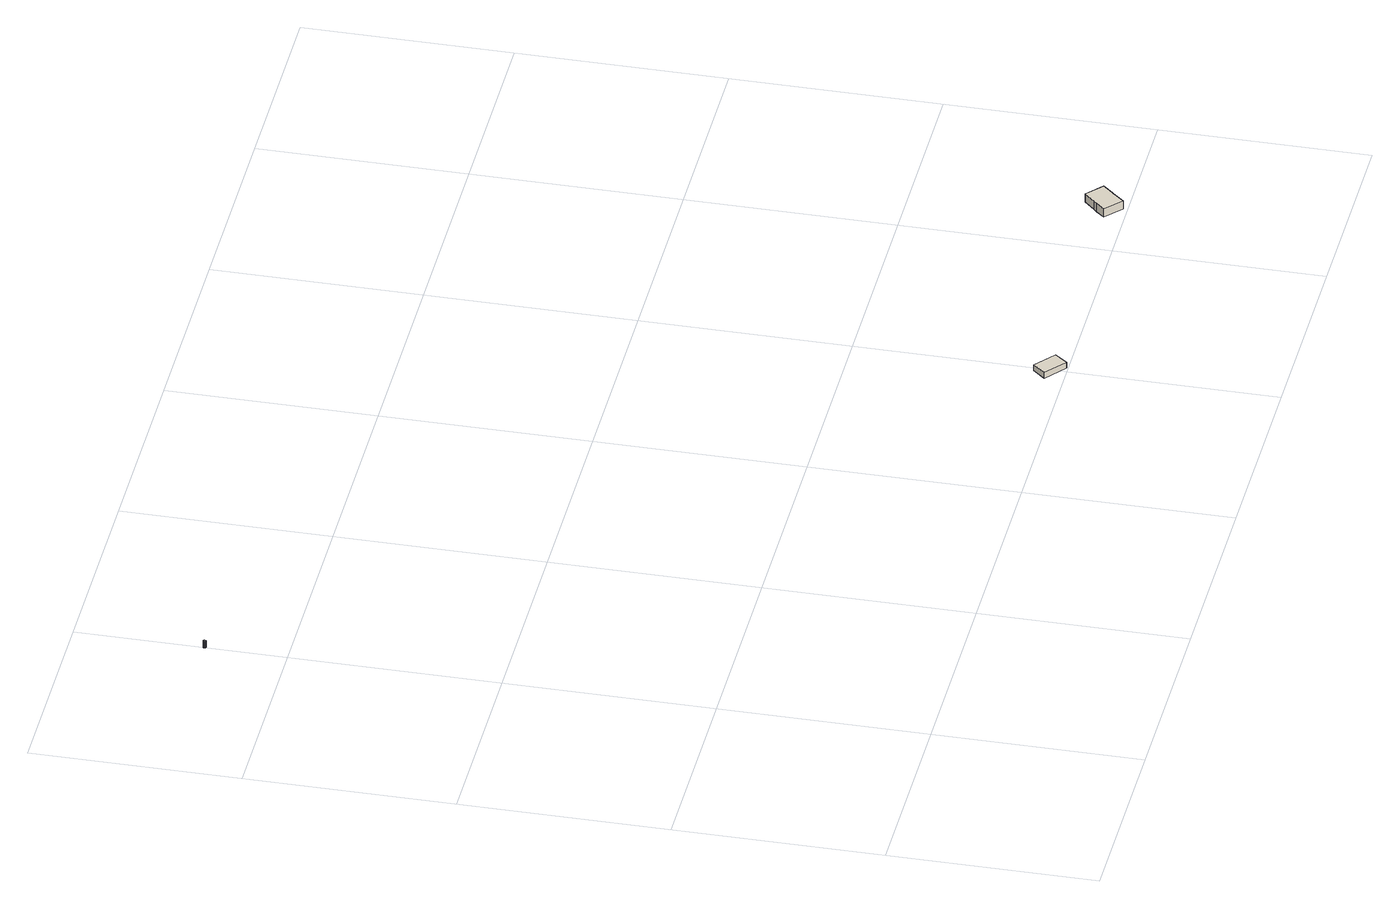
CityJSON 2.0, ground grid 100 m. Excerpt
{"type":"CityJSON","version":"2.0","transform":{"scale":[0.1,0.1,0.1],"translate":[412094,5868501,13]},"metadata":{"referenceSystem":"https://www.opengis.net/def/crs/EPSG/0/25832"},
"CityObjects":{
"building1":{"type":"Building","attributes":{"Gemeindeschluessel":"03454033","BezugspunktDach":"4000","AbsoluteHoehe":"13.151","MittlereTraufHoehe":"16.651","Firsthoehe":"16.651","function":"51002_1220","measuredHeight":3.5},"address":[{"country":"Germany","locality":"Lorup"}],"geometry":[{"type":"MultiSurface","lod":"1","boundaries":[[[0,1,2,3,4,5,6,7,8,9,10,11,12,13,14,15,16,17,18,19,20,21,22,23,24,25,26,27,28,29]],[[30,31,32,33,34,35,36,37,38,39,40,41,42,43,44,45,46,47,48,49,50,51,52,53,54,55,56,57,58,59]],[[30,59,29,28]],[[31,30,28,27]],[[32,31,27,26]],[[33,32,26,25]],[[34,33,25,24]],[[35,34,24,23]],[[36,35,23,22]],[[37,36,22,21]],[[38,37,21,20]],[[39,38,20,19]],[[40,39,19,18]],[[41,40,18,17]],[[42,41,17,16]],[[43,42,16,15]],[[44,43,15,14]],[[45,44,14,13]],[[46,45,13,12]],[[47,46,12,11]],[[48,47,11,10]],[[49,48,10,9]],[[50,49,9,8]],[[51,50,8,7]],[[52,51,7,6]],[[53,52,6,5]],[[54,53,5,4]],[[55,54,4,3]],[[56,55,3,2]],[[57,56,2,1]],[[58,57,1,0]],[[59,58,0,29]]]}]},
"building2":{"type":"Building","attributes":{"Gemeindeschluessel":"03454033","AbsoluteHoehe":"14.729","MittlereTraufHoehe":"17.167","Firsthoehe":"18.661","function":"31001_2720","roofType":"3100","measuredHeight":3.93},"address":[{"country":"Germany","locality":"Lorup"}],"geometry":[{"type":"MultiSurface","lod":"1","boundaries":[[[60,61,62,63]],[[64,65,66,67]],[[64,67,63,62]],[[65,64,62,61]],[[66,65,61,60]],[[67,66,60,63]]]}]},
"building3":{"type":"Building","attributes":{"Gemeindeschluessel":"03454033","AbsoluteHoehe":"15.011","MittlereTraufHoehe":"19.279","Firsthoehe":"20.488","function":"31001_2000","roofType":"3100","measuredHeight":5.48},"address":[{"country":"Germany","locality":"Lorup"}],"geometry":[{"type":"MultiSurface","lod":"1","boundaries":[[[68,69,70,71,72,73,74,75]],[[76,77,78,79,80,81,82,83]],[[76,83,75,74]],[[77,76,74,73]],[[78,77,73,72]],[[79,78,72,71]],[[80,79,71,70]],[[81,80,70,69]],[[82,81,69,68]],[[83,82,68,75]]]}]}
},
"vertices":[
[1,3388,37],[1,3386,37],[2,3386,37],[2,3385,37],[4,3384,37],[5,3383,37],[6,3383,37],[7,3383,37],[9,3383,37],[10,3383,37],[11,3384,37],[12,3385,37],[13,3386,37],[13,3387,37],[13,3389,37],[13,3390,37],[13,3392,37],[12,3392,37],[11,3393,37],[10,3394,37],[9,3395,37],[8,3395,37],[7,3395,37],[6,3395,37],[4,3394,37],[3,3394,37],[2,3393,37],[1,3392,37],[1,3391,37],[1,3389,37],[1,3391,2],[1,3392,2],[2,3393,2],[3,3394,2],[4,3394,2],[6,3395,2],[7,3395,2],[8,3395,2],[9,3395,2],[10,3394,2],[11,3393,2],[12,3392,2],[13,3392,2],[13,3390,2],[13,3389,2],[13,3387,2],[13,3386,2],[12,3385,2],[11,3384,2],[10,3383,2],[9,3383,2],[7,3383,2],[6,3383,2],[5,3383,2],[4,3384,2],[2,3385,2],[2,3386,2],[1,3386,2],[1,3388,2],[1,3389,2],
[2960,147,49],[2908,87,49],[3010,4,49],[3060,66,49],[3010,4,17],[2908,87,17],[2960,147,17],[3060,66,17],
[4374,80,65],[4418,128,65],[4340,198,65],[4287,145,65],[4272,130,65],[4236,90,65],[4318,16,65],[4367,73,65],[4318,16,20],[4236,90,20],[4272,130,20],[4287,145,20],[4340,198,20],[4418,128,20],[4374,80,20],[4367,73,20]
]}
